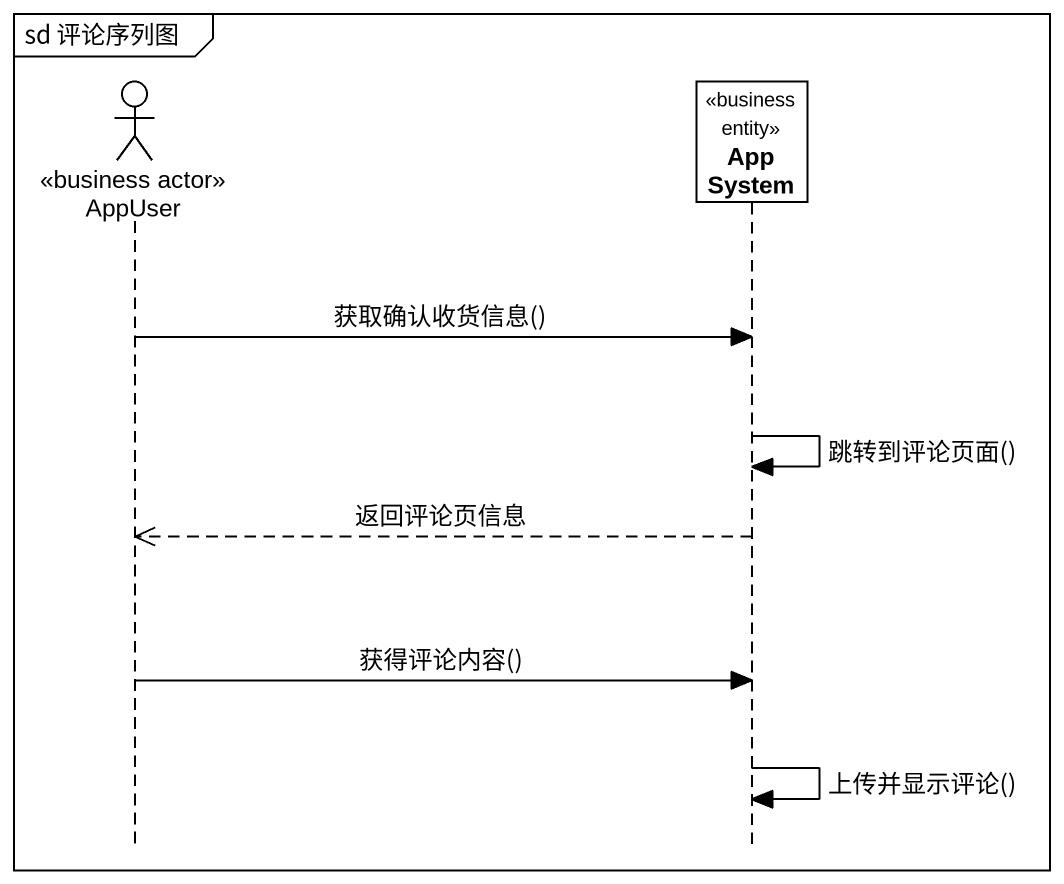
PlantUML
@startuml
mainframe sd 评论序列图
hide footbox
actor AppUser <<business actor>>
participant AppSystem <<business entity>>

AppUser -> AppSystem : 获取确认收货信息()
AppSystem -> AppSystem : 跳转到评论页面()
AppSystem -->> AppUser : 返回评论页信息
AppUser -> AppSystem : 获得评论内容()
AppSystem -> AppSystem : 上传并显示评论()
@enduml
